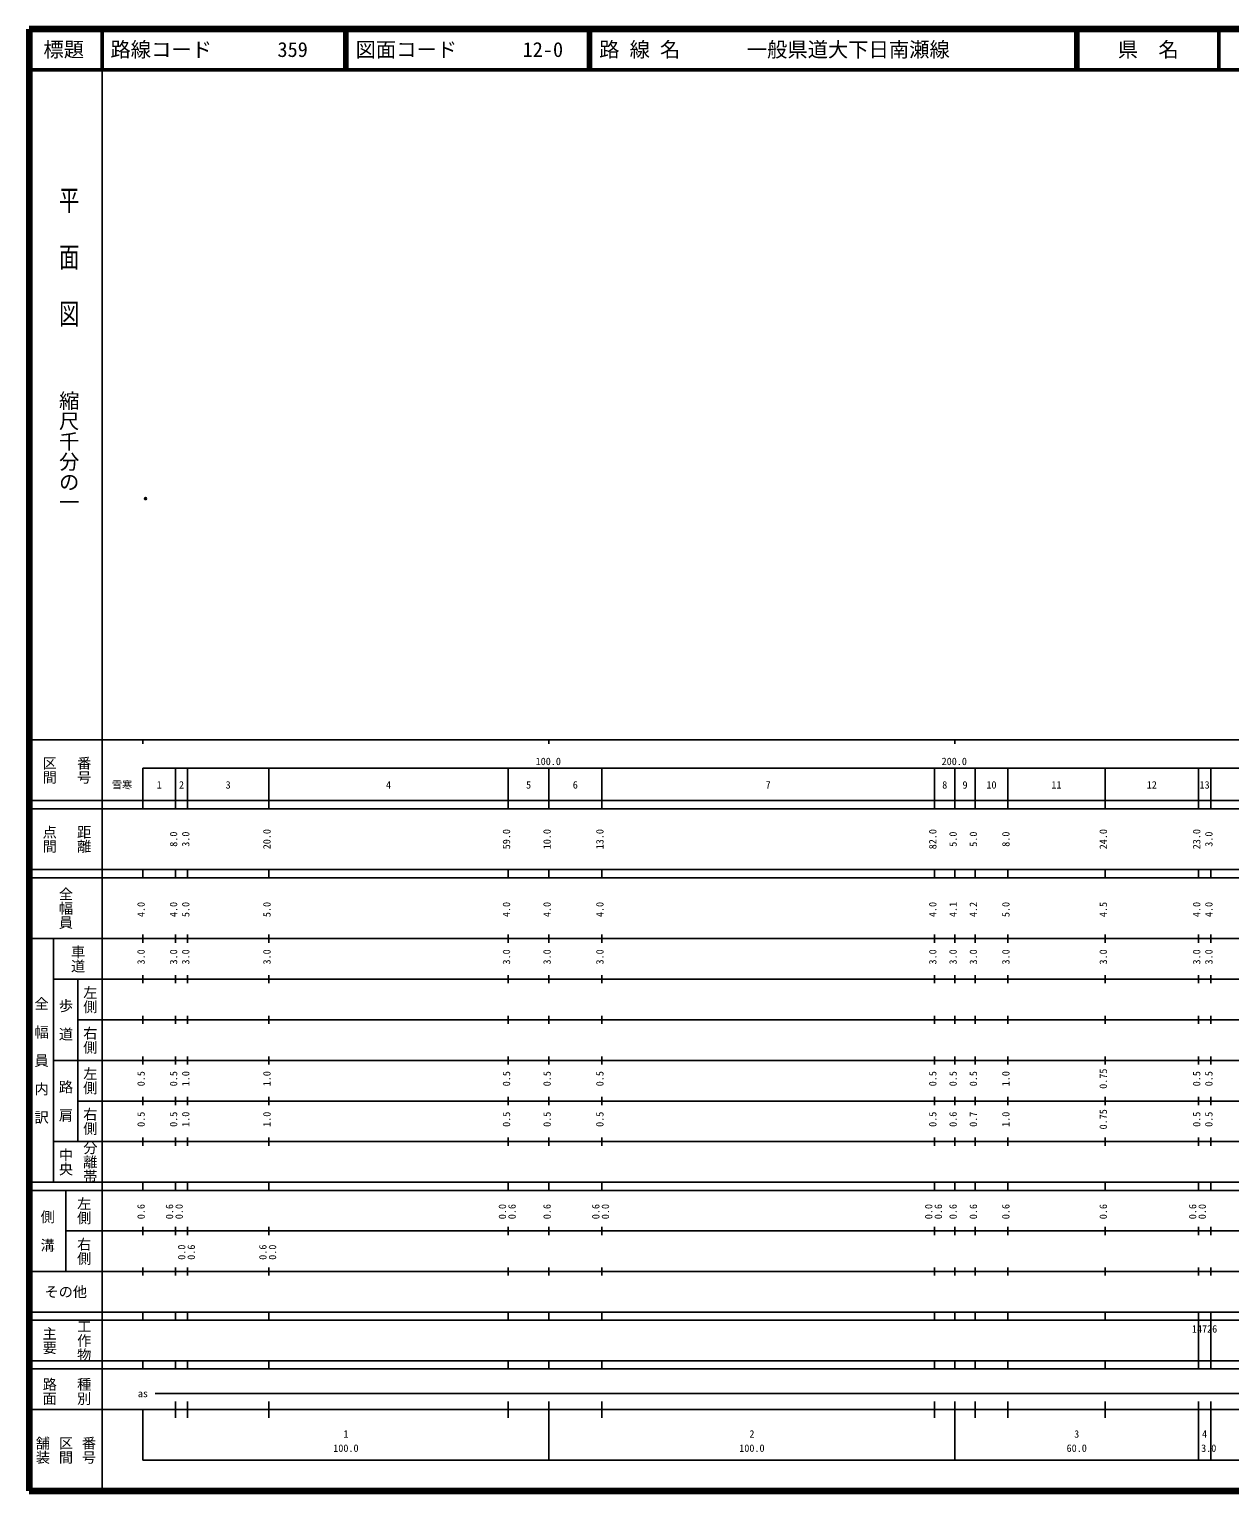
# Model space of a CAD drawing. Units: millimetres on the paper. Extents: x 40 to 680, y 20 to 380.
# Drawn here: x 40 to 335.7, y 20 to 380 of the extents above; entities that cross this region are included whole.
import ezdxf
from ezdxf.enums import TextEntityAlignment as Align

# ---------------------------------------------------------------- set-up
doc = ezdxf.new("R2010")
doc.units = ezdxf.units.MM
doc.header["$PDMODE"] = 32
doc.header["$PDSIZE"] = 0.5
doc.layers.add('M-OTRS', color=6, linetype='Continuous')
doc.layers.add('M-TTL-TXT', color=7, linetype='Continuous')
for name, color, linetype, lineweight in [('M-TTL', 2, 'Continuous', 140), ('M-TTL-BAND', 7, 'Continuous', 25), ('M-TTL-LINE', 7, 'Continuous', 50)]:
    doc.layers.add(name, color=color, linetype=linetype, lineweight=lineweight)
doc.styles.add('@ＭＳ ゴシック', font='')
doc.styles.add('ＭＳ ゴシック', font='')
doc.styles.get('@ＭＳ ゴシック').set_extended_font_data('@MS Gothic')
doc.styles.get('ＭＳ ゴシック').set_extended_font_data('MS Gothic')

msp = doc.modelspace()

# ---------------------------------------------------------------- linework, layer by layer
at = {"layer": 'M-OTRS'}
msp.add_point((68.662, 264.375), dxfattribs=at)
at = {"layer": 'M-TTL'}
for p, q in [((40, 380), (40, 20)), ((680, 380), (40, 380)), ((40, 20), (680, 20))]:
    msp.add_line(p, q, dxfattribs=at)
at = {"layer": 'M-TTL-BAND'}
for p, q in [((58, 370), (58, 20)), ((40, 205), (579, 205)), ((68, 205), (68, 204)), ((168, 205), (168, 204)), ((268, 205), (268, 204)), ((68, 198), (579, 198)), ((68, 198), (68, 188)), ((76, 188), (76, 198)), ((79, 188), (79, 198)), ((99, 188), (99, 198)), ((158, 188), (158, 198)), ((168, 188), (168, 198)), ((181, 188), (181, 198)), ((263, 188), (263, 198)), ((268, 188), (268, 198)), ((273, 188), (273, 198)), ((281, 188), (281, 198)), ((305, 188), (305, 198)), ((328, 188), (328, 198)), ((331, 188), (331, 198)), ((40, 190), (579, 190)), ((40, 188), (579, 188)), ((40, 173), (579, 173)), ((68, 171), (68, 173)), ((76, 171), (76, 173)), ((79, 171), (79, 173)), ((99, 171), (99, 173)), ((158, 171), (158, 173)), ((168, 171), (168, 173)), ((181, 171), (181, 173)), ((263, 171), (263, 173)), ((268, 171), (268, 173)), ((273, 171), (273, 173)), ((281, 171), (281, 173)), ((305, 171), (305, 173)), ((328, 171), (328, 173)), ((331, 171), (331, 173)), ((40, 171), (579, 171)), ((40, 156), (579, 156)), ((46, 96), (46, 156)), ((68, 155), (68, 157)), ((76, 155), (76, 157)), ((79, 155), (79, 157)), ((99, 155), (99, 157)), ((158, 155), (158, 157)), ((168, 155), (168, 157)), ((181, 155), (181, 157)), ((263, 155), (263, 157)), ((268, 155), (268, 157)), ((273, 155), (273, 157)), ((281, 155), (281, 157)), ((305, 155), (305, 157)), ((328, 155), (328, 157)), ((331, 155), (331, 157)), ((46, 146), (579, 146)), ((52, 146), (52, 106)), ((68, 145), (68, 147)), ((76, 145), (76, 147)), ((79, 145), (79, 147)), ((99, 145), (99, 147)), ((158, 145), (158, 147)), ((168, 145), (168, 147)), ((181, 145), (181, 147)), ((263, 145), (263, 147)), ((268, 145), (268, 147)), ((273, 145), (273, 147)), ((281, 145), (281, 147)), ((305, 145), (305, 147)), ((328, 145), (328, 147)), ((331, 145), (331, 147)), ((68, 135), (68, 137)), ((76, 135), (76, 137)), ((79, 135), (79, 137)), ((99, 135), (99, 137)), ((158, 135), (158, 137)), ((168, 135), (168, 137)), ((181, 135), (181, 137)), ((263, 135), (263, 137)), ((268, 135), (268, 137)), ((273, 135), (273, 137)), ((281, 135), (281, 137)), ((305, 135), (305, 137)), ((328, 135), (328, 137)), ((331, 135), (331, 137)), ((52, 136), (579, 136)), ((46, 126), (579, 126)), ((68, 125), (68, 127)), ((76, 125), (76, 127)), ((79, 125), (79, 127)), ((99, 125), (99, 127)), ((158, 125), (158, 127)), ((168, 125), (168, 127)), ((181, 125), (181, 127)), ((263, 125), (263, 127)), ((268, 125), (268, 127)), ((273, 125), (273, 127)), ((281, 125), (281, 127)), ((305, 125), (305, 127)), ((328, 125), (328, 127)), ((331, 125), (331, 127)), ((52, 116), (579, 116)), ((68, 115), (68, 117)), ((76, 115), (76, 117)), ((79, 115), (79, 117)), ((99, 115), (99, 117)), ((158, 115), (158, 117)), ((168, 115), (168, 117)), ((181, 115), (181, 117)), ((263, 115), (263, 117)), ((268, 115), (268, 117)), ((273, 115), (273, 117)), ((281, 115), (281, 117)), ((305, 115), (305, 117)), ((328, 115), (328, 117)), ((331, 115), (331, 117)), ((46, 106), (579, 106)), ((68, 105), (68, 107)), ((76, 105), (76, 107)), ((79, 105), (79, 107)), ((99, 105), (99, 107)), ((158, 105), (158, 107)), ((168, 105), (168, 107)), ((181, 105), (181, 107)), ((263, 105), (263, 107)), ((268, 105), (268, 107)), ((273, 105), (273, 107)), ((281, 105), (281, 107)), ((305, 105), (305, 107)), ((328, 105), (328, 107)), ((331, 105), (331, 107)), ((40, 96), (579, 96)), ((40, 94), (579, 94)), ((49, 94), (49, 74)), ((68, 94), (68, 96)), ((76, 94), (76, 96)), ((79, 94), (79, 96)), ((99, 94), (99, 96)), ((158, 94), (158, 96)), ((168, 94), (168, 96)), ((181, 94), (181, 96)), ((263, 94), (263, 96)), ((268, 94), (268, 96)), ((273, 94), (273, 96)), ((281, 94), (281, 96)), ((305, 94), (305, 96)), ((328, 94), (328, 96)), ((331, 94), (331, 96)), ((49, 84), (579, 84)), ((68, 83), (68, 85)), ((76, 83), (76, 85)), ((79, 83), (79, 85)), ((99, 83), (99, 85)), ((158, 83), (158, 85)), ((168, 83), (168, 85)), ((181, 83), (181, 85)), ((263, 83), (263, 85)), ((268, 83), (268, 85)), ((273, 83), (273, 85)), ((281, 83), (281, 85)), ((305, 83), (305, 85)), ((328, 83), (328, 85)), ((331, 83), (331, 85)), ((40, 74), (579, 74)), ((68, 73), (68, 75)), ((76, 73), (76, 75)), ((79, 73), (79, 75)), ((99, 73), (99, 75)), ((158, 73), (158, 75)), ((168, 73), (168, 75)), ((181, 73), (181, 75)), ((263, 73), (263, 75)), ((268, 73), (268, 75)), ((273, 73), (273, 75)), ((281, 73), (281, 75)), ((305, 73), (305, 75)), ((328, 73), (328, 75)), ((331, 73), (331, 75)), ((40, 64), (579, 64)), ((40, 62), (579, 62)), ((68, 62), (68, 64)), ((76, 62), (76, 64)), ((79, 62), (79, 64)), ((99, 62), (99, 64)), ((158, 62), (158, 64)), ((168, 62), (168, 64)), ((181, 62), (181, 64)), ((263, 62), (263, 64)), ((268, 62), (268, 64)), ((273, 62), (273, 64)), ((281, 62), (281, 64)), ((305, 62), (305, 64)), ((328, 62), (328, 64)), ((328, 52), (328, 62)), ((331, 62), (331, 64)), ((331, 52), (331, 62)), ((40, 52), (579, 52)), ((68, 50), (68, 52)), ((76, 50), (76, 52)), ((79, 50), (79, 52)), ((99, 50), (99, 52)), ((158, 50), (158, 52)), ((168, 50), (168, 52)), ((181, 50), (181, 52)), ((263, 50), (263, 52)), ((268, 50), (268, 52)), ((273, 50), (273, 52)), ((281, 50), (281, 52)), ((305, 50), (305, 52)), ((328, 50), (328, 52)), ((331, 50), (331, 52)), ((40, 50), (579, 50)), ((71, 44), (565, 44)), ((40, 40), (579, 40)), ((68, 40), (68, 27.5)), ((76, 38), (76, 42)), ((79, 38), (79, 42)), ((99, 38), (99, 42)), ((158, 38), (158, 42)), ((168, 27.5), (168, 42)), ((181, 38), (181, 42)), ((263, 38), (263, 42)), ((268, 27.5), (268, 42)), ((273, 38), (273, 42)), ((281, 38), (281, 42)), ((305, 38), (305, 42)), ((328, 27.5), (328, 42)), ((331, 27.5), (331, 42)), ((68, 27.5), (579, 27.5))]:
    msp.add_line(p, q, dxfattribs=at)
at = {"layer": 'M-TTL-LINE'}
for p, q in [((58, 380), (58, 370)), ((117.75, 380), (117.75, 370)), ((118.25, 380), (118.25, 370)), ((177.75, 380), (177.75, 370)), ((178.25, 380), (178.25, 370)), ((297.75, 380), (297.75, 370)), ((298.25, 380), (298.25, 370)), ((333, 380), (333, 370)), ((40, 370), (680, 370))]:
    msp.add_line(p, q, dxfattribs=at)

# ---------------------------------------------------------------- texts
at = {"layer": 'M-TTL-BAND', "style": '@ＭＳ ゴシック', "width": 1.4}
msp.add_text('平  面  図', height=3.666, rotation=270, dxfattribs=at).set_placement((49.777, 306.475), align=Align.MIDDLE_RIGHT)
at = {"layer": 'M-TTL-BAND', "style": '@ＭＳ ゴシック'}
msp.add_text('縮尺千分の一', height=3.666, rotation=270, dxfattribs=at).set_placement((49.777, 261.03), align=Align.MIDDLE_RIGHT)
for s, p in [('区間', (45, 197.5)), ('番号', (53.5, 197.5)), ('点間', (45, 180.5)), ('距離', (53.5, 180.5)), ('全幅員', (49, 163.5)), ('車道', (52, 151)), ('左側', (55, 141)), ('全\u3000幅\u3000員\u3000内\u3000訳', (43, 126)), ('歩\u3000道', (49, 136)), ('右側', (55, 131)), ('左側', (55, 121)), ('路\u3000肩', (49, 116)), ('右側', (55, 111)), ('分離帯', (55, 101)), ('中央', (49, 101)), ('左側', (53.5, 89)), ('側\u3000溝', (44.5, 84)), ('右側', (53.5, 79)), ('工作物', (53.5, 57)), ('主要', (45, 57)), ('路面', (45, 44.5)), ('種別', (53.5, 44.5)), ('舗装', (43.333, 30)), ('区間', (49, 30)), ('番号', (54.667, 30))]:
    msp.add_text(s, height=2.566, rotation=270, dxfattribs=at).set_placement(p, align=Align.MIDDLE_CENTER)
at = {"layer": 'M-TTL-BAND', "style": 'ＭＳ ゴシック'}
for s, p in [('100.0', (167.844, 198.195)), ('200.0', (267.844, 198.195)), ('雪寒', (62.869, 192.405)), ('1', (72, 192.405)), ('2', (77.5, 192.405)), ('3', (89, 192.405)), ('4', (128.5, 192.405)), ('5', (163, 192.405)), ('6', (174.5, 192.405)), ('7', (222, 192.405)), ('8', (265.5, 192.405)), ('9', (270.5, 192.405)), ('10', (277, 192.405)), ('11', (293, 192.405)), ('12', (316.5, 192.405)), ('13', (329.5, 192.405)), ('as', (68, 42.5)), ('1', (118, 32.523)), ('2', (218, 32.523)), ('3', (298, 32.523)), ('4', (329.5, 32.523)), ('100.0', (118, 29.033)), ('100.0', (218, 29.033)), ('60.0', (298, 29.033)), ('3.0', (330.52, 29.033))]:
    msp.add_text(s, height=1.833, dxfattribs=at).set_placement(p, align=Align.BOTTOM_CENTER)
for s, p in [('8.0', (77, 180.5)), ('3.0', (80, 180.5)), ('20.0', (100, 180.5)), ('59.0', (159, 180.5)), ('10.0', (169, 180.5)), ('13.0', (182, 180.5)), ('82.0', (264, 180.5)), ('5.0', (269, 180.5)), ('5.0', (274, 180.5)), ('8.0', (282, 180.5)), ('24.0', (306, 180.5)), ('23.0', (329, 180.5)), ('3.0', (332, 180.5)), ('4.0', (69, 163.174)), ('4.0', (77, 163.174)), ('5.0', (80, 163.174)), ('5.0', (100, 163.174)), ('4.0', (159, 163.174)), ('4.0', (169, 163.174)), ('4.0', (182, 163.174)), ('4.0', (264, 163.174)), ('4.1', (269, 163.174)), ('4.2', (274, 163.174)), ('5.0', (282, 163.174)), ('4.5', (306, 163.174)), ('4.0', (329, 163.174)), ('4.0', (332, 163.174)), ('3.0', (69, 151.5)), ('3.0', (77, 151.5)), ('3.0', (80, 151.5)), ('3.0', (100, 151.5)), ('3.0', (159, 151.5)), ('3.0', (169, 151.5)), ('3.0', (182, 151.5)), ('3.0', (264, 151.5)), ('3.0', (269, 151.5)), ('3.0', (274, 151.5)), ('3.0', (282, 151.5)), ('3.0', (306, 151.5)), ('3.0', (329, 151.5)), ('3.0', (332, 151.5)), ('0.5', (69, 121.5)), ('0.5', (77, 121.5)), ('1.0', (80, 121.5)), ('1.0', (100, 121.5)), ('0.5', (159, 121.5)), ('0.5', (169, 121.5)), ('0.5', (182, 121.5)), ('0.5', (264, 121.5)), ('0.5', (269, 121.5)), ('0.5', (274, 121.5)), ('1.0', (282, 121.5)), ('0.75', (306, 121.5)), ('0.5', (329, 121.5)), ('0.5', (332, 121.5)), ('0.5', (69, 111.5)), ('0.5', (77, 111.5)), ('1.0', (80, 111.5)), ('1.0', (100, 111.5)), ('0.5', (159, 111.5)), ('0.5', (169, 111.5)), ('0.5', (182, 111.5)), ('0.5', (264, 111.5)), ('0.6', (269, 111.5)), ('0.7', (274, 111.5)), ('1.0', (282, 111.5)), ('0.75', (306, 111.5)), ('0.5', (329, 111.5)), ('0.5', (332, 111.5)), ('0.6', (69, 88.764)), ('0.6', (76, 88.764)), ('0.0', (78.37, 88.764)), ('0.0', (158, 88.764)), ('0.6', (160.37, 88.764)), ('0.6', (169, 88.764)), ('0.6', (181, 88.764)), ('0.0', (183.37, 88.764)), ('0.0', (263, 88.764)), ('0.6', (265.37, 88.764)), ('0.6', (269, 88.764)), ('0.6', (274, 88.764)), ('0.6', (282, 88.764)), ('0.6', (306, 88.764)), ('0.6', (328, 88.764)), ('0.0', (330.37, 88.764)), ('0.0', (79, 78.764)), ('0.6', (81.37, 78.764)), ('0.6', (99, 78.764)), ('0.0', (101.37, 78.764))]:
    msp.add_text(s, height=1.833, rotation=90, dxfattribs=at).set_placement(p, align=Align.BOTTOM_CENTER)
msp.add_text('その他', height=2.566, dxfattribs=at).set_placement((49, 69), align=Align.MIDDLE_CENTER)
msp.add_text('14726', height=1.833, dxfattribs=at).set_placement((326.375, 58.405), align=Align.BOTTOM_LEFT)
at = {"layer": 'M-TTL-TXT', "style": 'ＭＳ ゴシック'}
for s, p in [('標題', (48.5, 375)), ('県\u3000名', (315.625, 375))]:
    msp.add_text(s, height=3.666, dxfattribs=at).set_placement(p, align=Align.MIDDLE_CENTER)
for s, p in [('路線コード', (60, 375)), ('359', (101.142, 375)), ('図面コード', (120.38, 375)), ('12-0', (161.521, 375)), ('路 線 名', (180.38, 375)), ('一般県道大下日南瀬線', (216.734, 375))]:
    msp.add_text(s, height=3.666, dxfattribs=at).set_placement(p, align=Align.MIDDLE_LEFT)

doc.saveas('drawing.dxf')
